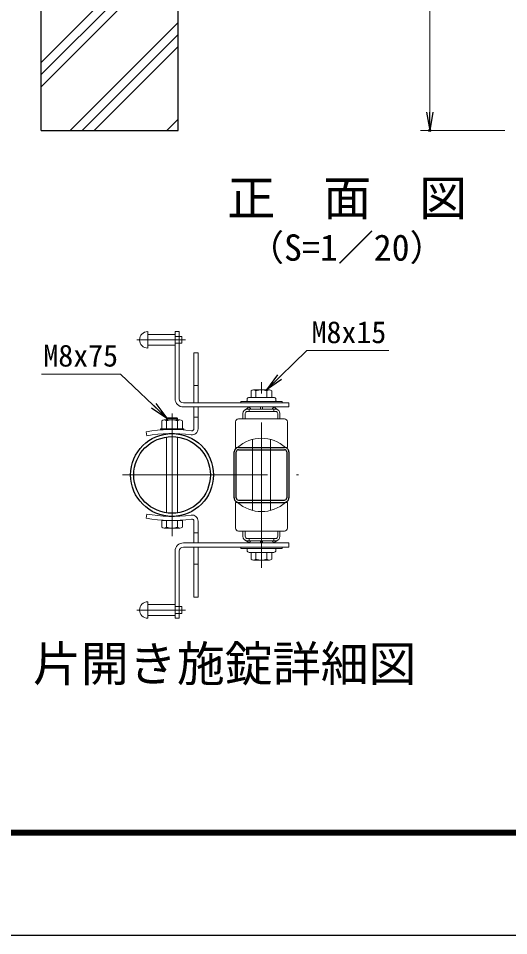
# Model space of a CAD drawing. Units: millimetres, scale not verified. Extents: x -4200 to 4200, y -2970 to 2970.
# Drawn here: x -2819 to -1745, y -2970 to -961 of the extents above; entities that cross this region are included whole.
import ezdxf
from ezdxf.enums import TextEntityAlignment as Align

# ---------------------------------------------------------------- set-up
doc = ezdxf.new("R2010")
doc.units = ezdxf.units.MM
doc.header["$LTSCALE"] = 10
doc.header["$PDMODE"] = 32
doc.header["$PDSIZE"] = 5
doc.linetypes.add('USER1', pattern=[50.8, 31.75, -6.35, 6.35, -6.35])
for name, color, linetype, lineweight in [('0-0_D-TTL-TXT', 7, 'Continuous', 25), ('0-1_D-STR1', 1, 'Continuous', 25), ('0-2_D-BMK', 2, 'USER1', 13), ('0-3_D-STR3', 3, 'Continuous', 13), ('0-5_LAYER04', 7, 'Continuous', 25), ('0-6_D-STR-DIM', 7, 'Continuous', 13), ('0-8_Defpoints', 6, 'Continuous', 25), ('0-9_D-STR-TXT', 7, 'Continuous', 13), ('0-A_D-DCR-HCH', 7, 'Continuous', 13), ('0-C_D-TTL', 7, 'Continuous', 25)]:
    doc.layers.add(name, color=color, linetype=linetype, lineweight=lineweight)
doc.layers.add('0-7_0', color=7, linetype='Continuous')
doc.styles.add('ＭＳ ゴシック', font='')
doc.styles.get('ＭＳ ゴシック').set_extended_font_data('MS Gothic')

# ---------------------------------------------------------------- blocks, each defined once
blk = doc.blocks.new('_Open')
at = {"layer": '0-7_0'}
blk.add_line((-10, 1.667), (0, 0), dxfattribs=at)
blk.add_lwpolyline([(-10, -1.667), (0, 0), (-10, 0)], dxfattribs=at)

msp = doc.modelspace()

# ---------------------------------------------------------------- linework, layer by layer
at = {"layer": '0-1_D-STR1'}
for p, q in [((-2337.02, -1901.23), (-2236.22, -1901.23)), ((-2337.02, -1906.03), (-2236.22, -1906.03)), ((-2346.63, -2011.63), (-2346.62, -1910.83)), ((-2341.83, -2011.63), (-2341.82, -1910.83)), ((-2231.42, -1910.83), (-2231.42, -2011.63)), ((-2226.62, -1910.83), (-2226.62, -2011.63)), ((-2337.03, -2016.43), (-2236.22, -2016.43)), ((-2337.03, -2021.23), (-2236.22, -2021.23))]:
    msp.add_line(p, q, dxfattribs=at)
for radius in [90.75, 83.85]:
    msp.add_circle((-2482.37, -1961.23), radius, dxfattribs=at)
for centre, radius, start, end in [((-2337.02, -1910.83), 9.6, 90.00008, 179.99897), ((-2337.02, -1910.83), 4.8, 90.00008, 179.99897), ((-2236.22, -1910.83), 9.6, 0, 90.00008), ((-2236.22, -1910.83), 4.8, 0, 90.00008), ((-2337.03, -2011.63), 9.6, 179.99897, 269.99957), ((-2337.03, -2011.63), 4.8, 179.99897, 269.99957), ((-2236.22, -2011.63), 9.6, 269.99957, 0), ((-2236.22, -2011.63), 4.8, 269.99957, 0)]:
    msp.add_arc(centre, radius, start, end, dxfattribs=at)
at = {"layer": '0-2_D-BMK'}
for p, q in [((-2452.97, -1665.43), (-2559.83, -1665.43)), ((-2286.62, -2164.26), (-2286.62, -1758.19)), ((-2482.37, -1826.88), (-2482.37, -2095.58)), ((-2591.15, -1961.23), (-2205.9, -1961.23)), ((-2452.97, -2257.03), (-2559.83, -2257.03))]:
    msp.add_line(p, q, dxfattribs=at)
at = {"layer": '0-3_D-STR3'}
for p, q in [((-2535.62, -1647.43), (-2535.62, -1683.43)), ((-2475.62, -1653.43), (-2535.62, -1653.43)), ((-2475.62, -1647.43), (-2475.62, -1794.43)), ((-2466.62, -1647.43), (-2475.62, -1647.43)), ((-2460.62, -1657.93), (-2475.62, -1657.93)), ((-2466.62, -1647.43), (-2466.62, -1794.43)), ((-2460.62, -1657.93), (-2460.62, -1672.93)), ((-2475.62, -1677.43), (-2535.62, -1677.43)), ((-2460.62, -1672.93), (-2475.62, -1672.93)), ((-2434.37, -1693.51), (-2425.37, -1693.51)), ((-2434.37, -1803.43), (-2434.37, -1693.51)), ((-2425.37, -1803.43), (-2425.37, -1693.51)), ((-2434.37, -1765.51), (-2425.37, -1765.51)), ((-2309.12, -1791.43), (-2309.12, -1777.03)), ((-2269.33, -1774.93), (-2304.07, -1774.93)), ((-2298.62, -1791.43), (-2298.62, -1777.03)), ((-2274.62, -1791.43), (-2274.62, -1777.03)), ((-2264.12, -1791.43), (-2264.12, -1777.03)), ((-2226.62, -1803.43), (-2457.62, -1803.43)), ((-2241.62, -1800.43), (-2331.62, -1800.43)), ((-2331.62, -1800.43), (-2331.62, -1803.43)), ((-2318.12, -1795.93), (-2318.12, -1798.93)), ((-2259.62, -1791.43), (-2313.62, -1791.43)), ((-2255.12, -1795.93), (-2255.12, -1798.93)), ((-2241.62, -1800.43), (-2241.62, -1803.43)), ((-2226.62, -1803.43), (-2226.62, -1812.43)), ((-2226.62, -1812.43), (-2457.62, -1812.43)), ((-2434.37, -1860.01), (-2434.37, -1812.43)), ((-2425.37, -1860.01), (-2425.37, -1812.43)), ((-2327.12, -1826.83), (-2327.12, -1838.23)), ((-2313.62, -1812.43), (-2322.85, -1819.42)), ((-2322.32, -1826.83), (-2322.32, -1838.23)), ((-2317.52, -1817.23), (-2256.92, -1817.23)), ((-2255.72, -1822.03), (-2317.52, -1822.03)), ((-2309.99, -1817.23), (-2313.62, -1812.43)), ((-2313.62, -1817.23), (-2313.62, -1822.03)), ((-2293.82, -1812.43), (-2289.02, -1812.43)), ((-2289.02, -1812.43), (-2289.02, -1817.23)), ((-2284.22, -1812.43), (-2289.02, -1812.43)), ((-2284.22, -1812.43), (-2284.22, -1817.23)), ((-2284.22, -1812.43), (-2279.42, -1812.43)), ((-2263.26, -1817.23), (-2259.62, -1812.43)), ((-2259.62, -1812.43), (-2250.4, -1819.42)), ((-2259.62, -1817.23), (-2259.62, -1822.03)), ((-2250.92, -1826.83), (-2250.92, -1838.23)), ((-2246.12, -1826.83), (-2246.12, -1838.23)), ((-2504.87, -1859.98), (-2504.87, -1842.58)), ((-2465.08, -1840.48), (-2499.82, -1840.48)), ((-2492.57, -1835.98), (-2494.37, -1837.78)), ((-2494.37, -1837.78), (-2470.37, -1837.78)), ((-2494.37, -1840.48), (-2494.37, -1837.78)), ((-2494.37, -1859.98), (-2494.37, -1842.58)), ((-2492.57, -1835.98), (-2492.57, -1840.48)), ((-2472.17, -1835.98), (-2492.57, -1835.98)), ((-2472.17, -1835.98), (-2472.17, -1840.48)), ((-2470.37, -1859.98), (-2470.37, -1842.58)), ((-2459.87, -1859.98), (-2459.87, -1842.58)), ((-2434.37, -1834.51), (-2425.37, -1834.51)), ((-2343.62, -1844.98), (-2343.62, -1901.23)), ((-2236.37, -1838.23), (-2336.87, -1838.23)), ((-2229.62, -1844.98), (-2229.62, -1901.23)), ((-2537.71, -1875.63), (-2539.37, -1866.78)), ((-2459.87, -1859.98), (-2504.87, -1859.98)), ((-2494.37, -2044.22), (-2494.37, -1878.24)), ((-2470.37, -2044.22), (-2470.37, -1878.24)), ((-2306.12, -2039.07), (-2306.12, -1883.39)), ((-2267.12, -2039.07), (-2267.12, -1883.39)), ((-2339.12, -1901.23), (-2343.62, -1901.23)), ((-2229.62, -1901.23), (-2234.12, -1901.23)), ((-2343.62, -2077.48), (-2343.62, -2021.23)), ((-2339.12, -2021.23), (-2343.62, -2021.23)), ((-2229.62, -2021.23), (-2234.12, -2021.23)), ((-2229.62, -2077.48), (-2229.62, -2021.23)), ((-2537.71, -2046.83), (-2539.37, -2055.68)), ((-2504.87, -2060.98), (-2504.87, -2075.38)), ((-2459.87, -2060.98), (-2504.87, -2060.98)), ((-2494.37, -2060.98), (-2494.37, -2075.38)), ((-2470.37, -2060.98), (-2470.37, -2075.38)), ((-2459.87, -2060.98), (-2459.87, -2075.38)), ((-2434.37, -2062.45), (-2434.37, -2110.03)), ((-2425.37, -2062.45), (-2425.37, -2110.03)), ((-2465.08, -2077.48), (-2499.82, -2077.48)), ((-2434.37, -2087.95), (-2425.37, -2087.95)), ((-2236.37, -2084.23), (-2336.87, -2084.23)), ((-2327.12, -2095.63), (-2327.12, -2084.23)), ((-2322.32, -2095.63), (-2322.32, -2084.23)), ((-2250.92, -2095.63), (-2250.92, -2084.23)), ((-2246.12, -2095.63), (-2246.12, -2084.23)), ((-2255.72, -2100.43), (-2317.52, -2100.43)), ((-2317.52, -2105.23), (-2256.92, -2105.23)), ((-2313.62, -2105.23), (-2313.62, -2100.43)), ((-2289.02, -2110.03), (-2289.02, -2105.23)), ((-2284.22, -2110.03), (-2284.22, -2105.23)), ((-2263.26, -2105.23), (-2259.62, -2110.03)), ((-2259.62, -2105.23), (-2259.62, -2100.43)), ((-2259.62, -2110.03), (-2250.4, -2103.04)), ((-2466.62, -2275.03), (-2466.62, -2128.03)), ((-2226.62, -2110.03), (-2457.62, -2110.03)), ((-2226.62, -2119.03), (-2457.62, -2119.03)), ((-2434.37, -2119.03), (-2434.37, -2228.95)), ((-2425.37, -2119.03), (-2425.37, -2228.95)), ((-2331.62, -2122.03), (-2331.62, -2119.03)), ((-2241.62, -2122.03), (-2331.62, -2122.03)), ((-2318.12, -2126.53), (-2318.12, -2123.53)), ((-2293.82, -2110.03), (-2289.02, -2110.03)), ((-2284.22, -2110.03), (-2289.02, -2110.03)), ((-2284.22, -2110.03), (-2279.42, -2110.03)), ((-2255.12, -2126.53), (-2255.12, -2123.53)), ((-2241.62, -2122.03), (-2241.62, -2119.03)), ((-2226.62, -2119.03), (-2226.62, -2110.03)), ((-2259.62, -2131.03), (-2313.62, -2131.03)), ((-2309.12, -2131.03), (-2309.12, -2145.43)), ((-2269.33, -2147.53), (-2304.07, -2147.53)), ((-2298.62, -2131.03), (-2298.62, -2145.43)), ((-2274.62, -2131.03), (-2274.62, -2145.43)), ((-2264.12, -2131.03), (-2264.12, -2145.43)), ((-2434.37, -2156.95), (-2425.37, -2156.95)), ((-2434.37, -2228.95), (-2425.37, -2228.95)), ((-2535.62, -2275.03), (-2535.62, -2239.03)), ((-2475.62, -2245.03), (-2535.62, -2245.03)), ((-2475.62, -2269.03), (-2535.62, -2269.03)), ((-2460.62, -2264.53), (-2475.62, -2264.53))]:
    msp.add_line(p, q, dxfattribs=at)
for points in [[(-2470.37, -1840.48), (-2470.37, -1837.78), (-2472.17, -1835.98)], [(-2309.99, -2105.23), (-2313.62, -2110.03), (-2322.85, -2103.04)], [(-2466.62, -2275.03), (-2475.62, -2275.03), (-2475.62, -2128.03)], [(-2460.62, -2264.53), (-2460.62, -2249.53), (-2475.62, -2249.53)]]:
    msp.add_lwpolyline(points, dxfattribs=at)
msp.add_lwpolyline([(-2507.87, -1859.98), (-2507.87, -1861.48), (-2456.87, -1861.48), (-2456.87, -1859.98)], close=True, dxfattribs=at)
for centre, radius, start, end in [((-2535.62, -1665.43), 18, 90, 270), ((-2303.87, -1782.53), 7.61, 46.35169, 133.64831), ((-2286.62, -1810.27), 35.34, 70.14751, 109.85249), ((-2269.37, -1782.54), 7.61, 46.39452, 133.60548), ((-2457.62, -1794.43), 18, 180, 270), ((-2457.62, -1794.43), 9, 180, 270), ((-2319.62, -1798.93), 1.5, 270, 0), ((-2313.62, -1795.93), 4.5, 90, 180), ((-2259.62, -1795.93), 4.5, 0, 90), ((-2253.62, -1798.93), 1.5, 180, 270), ((-2317.52, -1826.83), 9.6, 90, 180), ((-2317.52, -1826.83), 4.8, 90, 180), ((-2255.72, -1826.83), 9.6, 0, 90), ((-2255.72, -1826.83), 4.8, 0, 90), ((-2499.62, -1848.08), 7.61, 46.35169, 133.64831), ((-2482.37, -1875.81), 35.34, 70.14751, 109.85249), ((-2465.12, -1848.09), 7.61, 46.39452, 133.60548), ((-2336.87, -1844.98), 6.75, 90, 180), ((-2236.37, -1844.98), 6.75, 0, 90), ((-2482.37, -2170.48), 309, 82.02413, 100.63), ((-2438.87, -1860.01), 13.5, 262.02413, 0), ((-2438.87, -1860.01), 4.5, 262.02413, 0), ((-2482.37, -2170.48), 300, 82.02413, 100.63), ((-2286.62, -1958.92), 78, 47.69501, 132.30499), ((-2286.62, -1963.54), 78, 227.69501, 312.30499), ((-2482.37, -1751.98), 300, 259.37, 277.97587), ((-2482.37, -1751.98), 309, 259.37, 277.97587), ((-2438.87, -2062.45), 13.5, 0, 97.97587), ((-2438.87, -2062.45), 4.5, 0, 97.97587), ((-2499.62, -2069.88), 7.61, 226.35169, 313.64831), ((-2482.37, -2042.14), 35.34, 250.14751, 289.85249), ((-2465.12, -2069.87), 7.61, 226.39452, 313.60548), ((-2336.87, -2077.48), 6.75, 180, 270), ((-2236.37, -2077.48), 6.75, 270, 0), ((-2317.52, -2095.63), 9.6, 180, 270), ((-2317.52, -2095.63), 4.8, 180, 270), ((-2255.72, -2095.63), 9.6, 270, 0), ((-2255.72, -2095.63), 4.8, 270, 0), ((-2457.62, -2128.03), 18, 90, 180), ((-2457.62, -2128.03), 9, 90, 180), ((-2319.62, -2123.53), 1.5, 0, 90), ((-2313.62, -2126.53), 4.5, 180, 270), ((-2259.62, -2126.53), 4.5, 270, 0), ((-2253.62, -2123.53), 1.5, 90, 180), ((-2303.87, -2139.93), 7.61, 226.35169, 313.64831), ((-2286.62, -2112.19), 35.34, 250.14751, 289.85249), ((-2269.37, -2139.92), 7.61, 226.39452, 313.60548), ((-2535.62, -2257.03), 18, 90, 270)]:
    msp.add_arc(centre, radius, start, end, dxfattribs=at)
at = {"layer": '0-5_LAYER04'}
for p, q in [((-2769.05, -1207.01), (-2769.05, -607.01)), ((-2469.05, -1207.01), (-2469.05, -607.01)), ((-2769.05, -1207.01), (-2469.05, -1207.01))]:
    msp.add_line(p, q, dxfattribs=at)
at = {"layer": '0-6_D-STR-DIM'}
for p, q in [((-1918.31, -647.01), (-1918.31, -1167.01)), ((-1754.05, -1207.01), (-1938.31, -1207.01))]:
    msp.add_line(p, q, dxfattribs=at)
at = {"layer": '0-8_Defpoints'}
msp.add_point((-1918.31, -1207.01), dxfattribs=at)
at = {"layer": '0-9_D-STR-TXT'}
for points in [[(-2007.74, -1689.03), (-2187.04, -1689.03), (-2274.38, -1773.54)], [(-2768.53, -1740.35), (-2594.94, -1740.35), (-2494.92, -1835.5)]]:
    msp.add_lwpolyline(points, dxfattribs=at)
at = {"layer": '0-A_D-DCR-HCH'}
for p, q in [((-2769.05, -1111.17), (-2469.05, -811.17)), ((-2769.05, -1084.66), (-2591.4, -907.01)), ((-2769.05, -1058.14), (-2617.92, -907.01)), ((-2705.78, -1207.01), (-2469.05, -970.27)), ((-2679.27, -1207.01), (-2469.05, -996.79)), ((-2652.75, -1207.01), (-2469.05, -1023.31)), ((-2493.65, -1207.01), (-2469.05, -1182.4))]:
    msp.add_line(p, q, dxfattribs=at)
at = {"layer": '0-C_D-TTL', "color": 2}
msp.add_lwpolyline([(-4200, 2970), (4200, 2970), (4200, -2970), (-4200, -2970)], close=True, dxfattribs=at)
at = {"layer": '0-C_D-TTL'}
for points in [[(-3930, 2750), (3930, 2750), (3930, -2750), (-3930, -2750)], [(-3927.5, 2747.5), (3927.5, 2747.5), (3927.5, -2747.5), (-3927.5, -2747.5)], [(-3925, 2745), (3925, 2745), (3925, -2745), (-3925, -2745)], [(-3922.5, 2742.5), (3922.5, 2742.5), (3922.5, -2742.5), (-3922.5, -2742.5)], [(-3920, 2740), (3920, 2740), (3920, -2740), (-3920, -2740)]]:
    msp.add_lwpolyline(points, close=True, dxfattribs=at)

# ---------------------------------------------------------------- block references
at = {"layer": '0-6_D-STR-DIM', "xscale": 4, "yscale": 4, "rotation": 270}
msp.add_blockref('_Open', (-1918.31, -1207.01), dxfattribs=at)
at = {"layer": '0-9_D-STR-TXT', "xscale": 4, "yscale": 4}
for p, rotation in [((-2275.82, -1774.93), 224.05736), ((-2493.47, -1836.88), 316.4283)]:
    msp.add_blockref('_Open', p, dxfattribs=dict(at, rotation=rotation))

# ---------------------------------------------------------------- texts
at = {"layer": '0-0_D-TTL-TXT', "style": 'ＭＳ ゴシック'}
for s, height, p in [('正\u3000面\u3000図', 76.98, (-2361.44, -1416.31)), ('（S=1／20）', 57.7, (-2315.96, -1509.5))]:
    msp.add_text(s, height=height, dxfattribs=at).set_placement(p, align=Align.BOTTOM_LEFT)
at = {"layer": '0-9_D-STR-TXT', "style": 'ＭＳ ゴシック'}
for s, height, p in [('M8x15', 48.09, (-2176.92, -1687.08)), ('M8x75', 48.09, (-2764.16, -1738.39)), ('片開き施錠詳細図', 76.98, (-2787.09, -2436.23))]:
    msp.add_text(s, height=height, dxfattribs=at).set_placement(p, align=Align.BOTTOM_LEFT)

doc.saveas('drawing.dxf')
